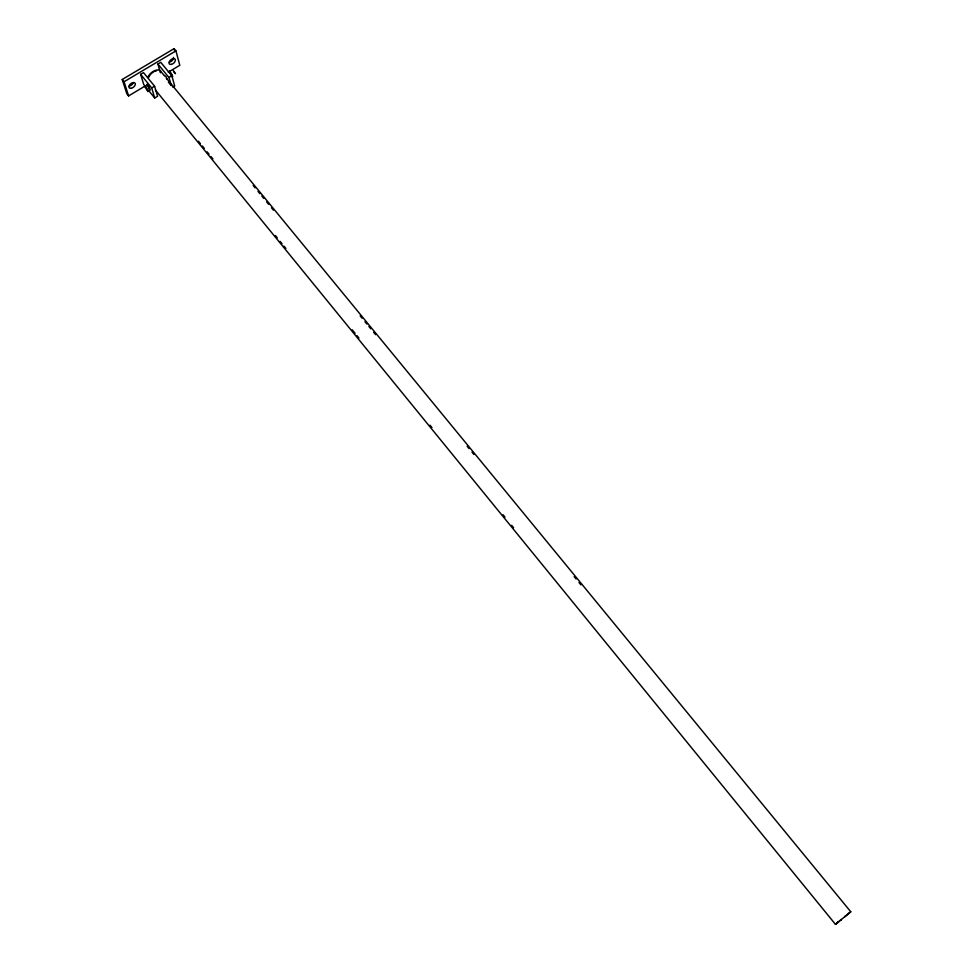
<?xml version="1.0" encoding="UTF-8"?>
<svg xmlns="http://www.w3.org/2000/svg" width="973" height="973" viewBox="0 0 973 973"><rect width="100%" height="100%" fill="white"/><g stroke="black" fill="none" stroke-linecap="round" stroke-linejoin="round"><path stroke-width="1.46" d="M166.334 78.108L850.779 911.786L847.982 914.134M146.692 84.967L147.093 84.323L149.003 86.67L150.097 90.307M168.888 71.698L169.338 71.029L171.26 73.364L172.732 76.368L172.282 77.025M836.415 923.572L838.312 921.954M155.352 89.905L835.466 924.35L841.426 919.388M844.856 916.712L848.675 913.574M840.988 919.886L845.257 916.25M837.449 922.757L841.256 919.655M845.002 916.481L848.772 913.404M848.067 913.975L850.779 911.786M835.466 924.35L838.167 922.173M154.585 86.183L157.565 96.278L154.707 97.993L151.691 87.923L154.585 86.183L143.505 72.61L140.623 74.325L143.724 84.481L145.549 86.731M171.029 84.797L168.998 77.56L171.917 75.383L169.703 72.683M172.793 87.132L174.69 85.989L171.868 75.833L160.752 62.333L157.894 64.036L160.399 72.805M168.28 72.172L179.798 65.288L175.931 50.876L174.082 48.65L122.221 79.494L126.794 93.651L128.606 95.901L145.245 85.952M128.606 95.901L124.058 81.756L175.931 50.876M166.797 79.044L166.103 76.575L164.51 75.456M147.276 85.247L148.833 86.95M149.465 89.042L149.368 87.886M149.611 89.334L148.869 86.889M174.714 73.121L175.505 73.668L173.267 70.555M148.237 86.111L147.495 85.965M157.894 64.036L168.998 77.56M164.401 75.748L161.506 72.233A8.222 4.865 -39.3 0 0 154.987 70.518A8.222 4.865 -39.3 0 0 147.872 77.475M168.365 82.146L171.26 85.66M253.187 185.502L255.108 187.85M258.003 191.377L259.937 193.724M261.859 196.072L263.792 198.419M266.675 201.946L268.609 204.294M271.503 207.821L273.425 210.168M360.18 315.884L362.102 318.232M364.997 321.747L366.93 324.106M368.852 326.454L370.786 328.801M373.668 332.328L375.602 334.676M467.174 446.254L469.095 448.602M471.99 452.129L473.912 454.476M574.155 576.636L576.089 578.984M578.984 582.511L580.905 584.858M198.492 141.243L200.414 143.603M202.335 145.962L204.257 148.31M207.14 151.849L209.061 154.208M210.983 156.568L212.905 158.915M275.347 235.502L277.269 237.862M280.151 241.389L282.073 243.749M283.994 246.108L285.916 248.456M352.214 329.762L355.096 333.289M357.018 335.649L358.94 338.008M430.03 425.189L431.951 427.548M503.041 514.729L504.963 517.089M511.689 525.335L513.61 527.694M140.623 74.325L151.691 87.923M148.297 90.112L154.707 97.993M122.221 79.494L124.058 81.756M173.583 71.345L174.118 72.282M174.082 48.65L174.86 51.533M148.711 77.341A7.2 4.257 -39.3 0 1 153.333 72.038M154.403 71.479A7.2 4.257 -39.3 0 1 156.544 70.81M173.474 57.431A3.722 2.214 -39.9 0 1 169.326 62.187M133.374 82.656A3.746 2.238 -38.6 0 1 129.312 86.05M144.928 85.612L144.539 86.256L147.945 91.596L146.85 87.971L144.928 85.612M171.151 64.413A3.722 2.201 -39.9 0 0 175.322 59.657A3.722 2.201 -39.9 0 0 170.093 60.496A3.722 2.201 -39.9 0 0 171.151 64.413M131.124 88.3A3.746 2.238 -38.6 0 0 135.271 83.544A3.746 2.238 -38.6 0 0 129.92 84.444A3.746 2.238 -38.6 0 0 131.124 88.3"/></g></svg>
